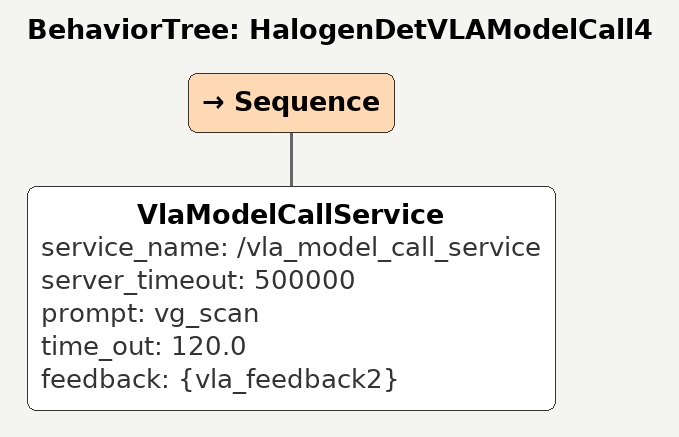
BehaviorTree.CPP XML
<?xml version="1.0" encoding="UTF-8"?>
<root BTCPP_format="4"
      main_tree_to_execute="HalogenDetVLAModelCall4">
  <BehaviorTree ID="HalogenDetVLAModelCall4">
    <Sequence>

        <!--VLA inference-->

        <!-- 添加20秒延时 -->
        <VlaModelCallService service_name="/vla_model_call_service"
                                server_timeout="500000"
                                prompt="vg_scan"
                                time_out="120.0"
                                feedback="{vla_feedback2}"/>

    </Sequence>
  </BehaviorTree>
</root>
